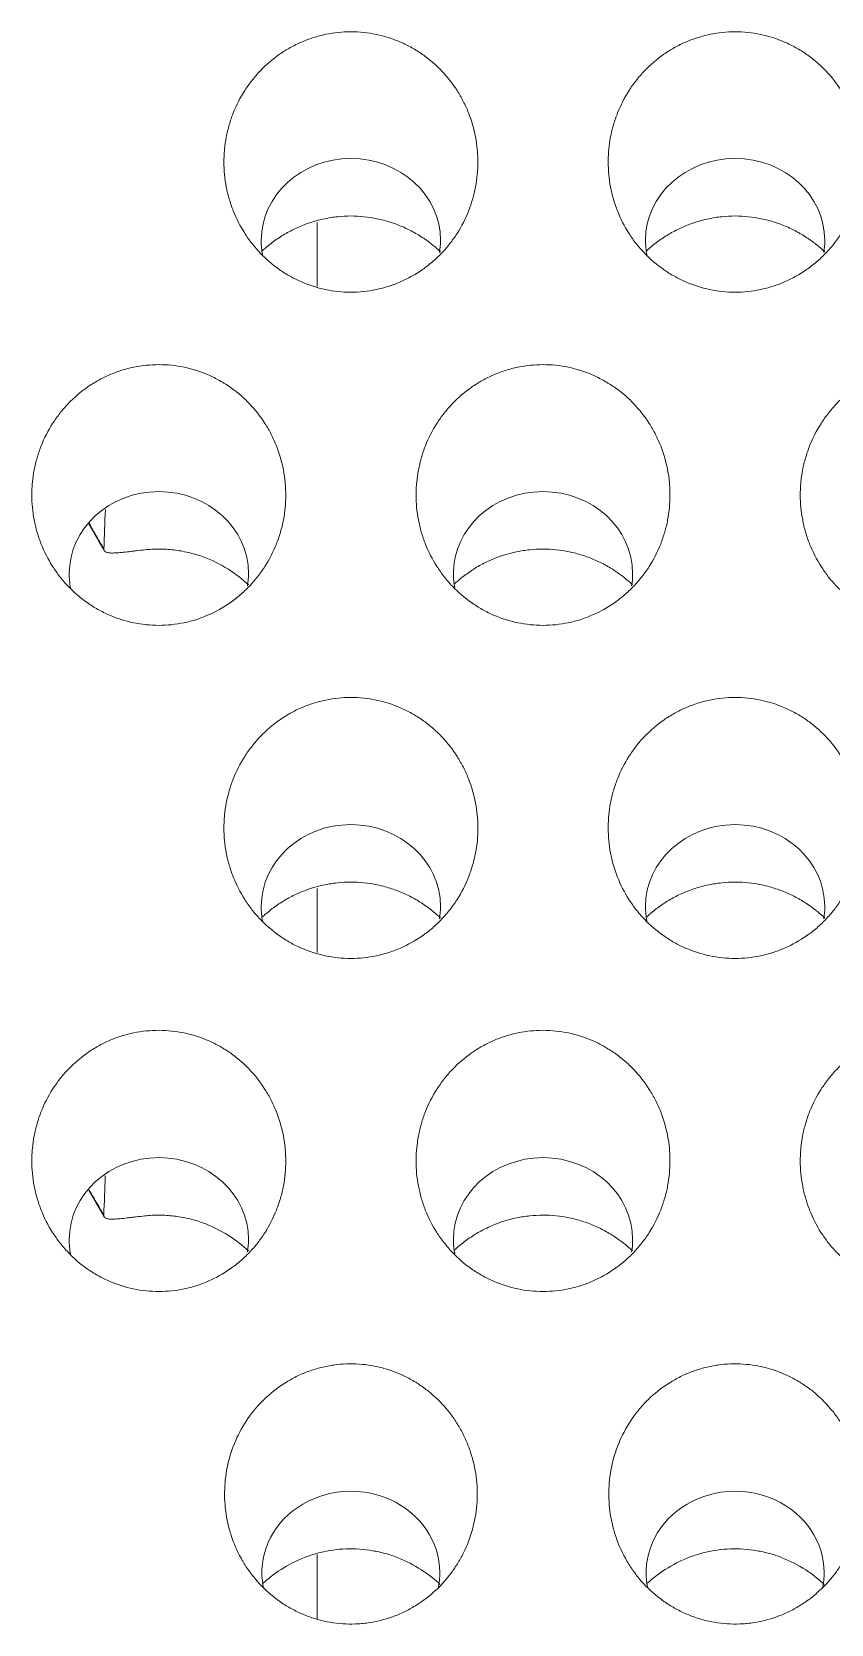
# Model space of a CAD drawing. Header units: inches. Extents: x 3778 to 56227, y -16914 to 35091.
# Drawn here: x 42134.84 to 42141.05, y -12658.68 to -12646.31 of the extents above; entities that cross this region are included whole.
import ezdxf

# ---------------------------------------------------------------- set-up
doc = ezdxf.new("R2010")
doc.units = ezdxf.units.IN
doc.header["$LTSCALE"] = 100
doc.header["$MEASUREMENT"] = 0
doc.layers.add('2-con', color=2, linetype='Continuous')
doc.layers.add('mark-B', color=2, linetype='Continuous', lineweight=20)

# ---------------------------------------------------------------- blocks, each defined once
blk = doc.blocks.new('무풍1WAY 대형')
at = {"layer": 'mark-B'}
for p, q in [((546.995, -420.816), (546.995, -420.314)), ((546.995, -425.988), (546.995, -425.491)), ((546.995, -431.162), (546.995, -430.666))]:
    blk.add_line(p, q, dxfattribs=at)
for centre, major_axis, start_param, end_param in [((543.746, -420.674), (-0.692, 0), 6.085561, 6.283185), ((543.746, -420.674), (-0.692, 0), 0, 3.317029), ((546.734, -420.674), (-0.692, 0), 6.085561, 6.283185), ((546.734, -420.674), (-0.692, 0), 0, 3.317029), ((545.24, -423.261), (0.697, 0), 2.992467, 3.141596), ((545.24, -423.261), (0.697, 0), 0, 0.17534), ((548.227, -423.261), (0.697, 0), 2.992467, 3.141596), ((548.227, -423.261), (0.697, 0), 0, 0.17534), ((545.24, -423.261), (0.697, 0), 3.141596, 6.283185), ((548.227, -423.261), (0.697, 0), 3.141596, 6.283185), ((543.746, -425.848), (0.697, 0), 2.99256, 3.141588), ((543.746, -425.848), (0.697, 0), 0, 0.175044), ((546.734, -425.848), (0.697, 0), 2.99256, 3.141588), ((546.734, -425.848), (0.697, 0), 0, 0.175044), ((543.746, -425.848), (0.697, 0), 3.141596, 6.283185), ((546.734, -425.848), (0.697, 0), 3.141596, 6.283185), ((545.24, -428.435), (0.697, 0), 2.992662, 3.141596), ((545.24, -428.435), (0.697, 0), 0, 0.174654), ((548.227, -428.435), (0.697, 0), 2.992662, 3.141596), ((548.227, -428.435), (0.697, 0), 0, 0.174654), ((545.24, -428.435), (0.697, 0), 3.141596, 6.283185), ((548.227, -428.435), (0.697, 0), 3.141596, 6.283185), ((543.746, -431.023), (0.697, 0), 2.992763, 3.141596), ((543.746, -431.023), (0.697, 0), 0, 0.174358), ((546.734, -431.023), (0.697, 0), 2.992763, 3.141596), ((546.734, -431.023), (0.697, 0), 0, 0.174358), ((543.746, -431.023), (0.697, 0), 3.141596, 6.283185), ((546.734, -431.023), (0.697, 0), 3.141596, 6.283185)]:
    blk.add_ellipse(centre, major_axis=major_axis, ratio=0.913545, start_param=start_param, end_param=end_param, dxfattribs=at)
for points, knots in [([(542.766, -421.226), (542.762, -421.291), (542.767, -421.42), (542.795, -421.546), (542.82, -421.623), (542.826, -421.639), (542.837, -421.669), (542.856, -421.714), (542.891, -421.787), (542.926, -421.842), (542.953, -421.882), (542.963, -421.895), (542.982, -421.921), (542.993, -421.934), (543.046, -421.997), (543.092, -422.042), (543.168, -422.103), (543.195, -422.122), (543.236, -422.149), (543.25, -422.158), (543.278, -422.174), (543.293, -422.182), (543.366, -422.22), (543.426, -422.243), (543.505, -422.265), (543.521, -422.269), (543.553, -422.276), (543.569, -422.28), (543.618, -422.288), (543.651, -422.292), (543.749, -422.298), (543.814, -422.296), (543.896, -422.284), (543.912, -422.282), (543.944, -422.275), (543.993, -422.265), (544.071, -422.241), (544.131, -422.216), (544.175, -422.195), (544.19, -422.187), (544.219, -422.171), (544.233, -422.163), (544.303, -422.12), (544.355, -422.081), (544.415, -422.026), (544.427, -422.014), (544.45, -421.991), (544.461, -421.979), (544.494, -421.942), (544.514, -421.917), (544.571, -421.838), (544.604, -421.782), (544.66, -421.663), (544.681, -421.602), (544.705, -421.508), (544.711, -421.476), (544.721, -421.412), (544.725, -421.379), (544.73, -421.282), (544.728, -421.217), (544.716, -421.121), (544.71, -421.089), (544.699, -421.041), (544.695, -421.025), (544.687, -420.994), (544.682, -420.978), (544.657, -420.901), (544.631, -420.842), (544.592, -420.771), (544.583, -420.757), (544.566, -420.729), (544.557, -420.715), (544.529, -420.675), (544.51, -420.649), (544.447, -420.574), (544.401, -420.529), (544.337, -420.478), (544.323, -420.468), (544.297, -420.448), (544.256, -420.421), (544.186, -420.38), (544.126, -420.353), (544.081, -420.335), (544.065, -420.329), (544.034, -420.319), (544.018, -420.314), (543.939, -420.292), (543.874, -420.281), (543.776, -420.275), (543.744, -420.274), (543.694, -420.276), (543.677, -420.277), (543.645, -420.28), (543.628, -420.282), (543.547, -420.293), (543.484, -420.309), (543.407, -420.337), (543.391, -420.343), (543.361, -420.356), (543.316, -420.376), (543.244, -420.415), (543.19, -420.452), (543.151, -420.481), (543.138, -420.491), (543.113, -420.513), (543.101, -420.524), (543.041, -420.579), (542.997, -420.628), (542.94, -420.707), (542.922, -420.734), (542.889, -420.791), (542.874, -420.82), (542.833, -420.908), (542.811, -420.969), (542.787, -421.064), (542.781, -421.096), (542.771, -421.16), (542.767, -421.193), (542.766, -421.226)], [0, 0, 0, 0, 0.03125, 0.0625, 0.0625, 0.070313, 0.070313, 0.078125, 0.09375, 0.109375, 0.109375, 0.117188, 0.117188, 0.125, 0.125, 0.15625, 0.15625, 0.171875, 0.171875, 0.179688, 0.179688, 0.1875, 0.1875, 0.21875, 0.21875, 0.226563, 0.226563, 0.234375, 0.234375, 0.25, 0.25, 0.28125, 0.28125, 0.289063, 0.289063, 0.296875, 0.3125, 0.328125, 0.328125, 0.335938, 0.335938, 0.34375, 0.34375, 0.375, 0.375, 0.382813, 0.382813, 0.390625, 0.390625, 0.40625, 0.40625, 0.4375, 0.4375, 0.46875, 0.46875, 0.484375, 0.484375, 0.5, 0.5, 0.53125, 0.53125, 0.546875, 0.546875, 0.554688, 0.554688, 0.5625, 0.5625, 0.59375, 0.59375, 0.601563, 0.601563, 0.609375, 0.609375, 0.625, 0.625, 0.65625, 0.65625, 0.664063, 0.664063, 0.671875, 0.6875, 0.703125, 0.703125, 0.710938, 0.710938, 0.71875, 0.71875, 0.75, 0.75, 0.765625, 0.765625, 0.773438, 0.773438, 0.78125, 0.78125, 0.8125, 0.8125, 0.820313, 0.820313, 0.828125, 0.84375, 0.859375, 0.859375, 0.867188, 0.867188, 0.875, 0.875, 0.90625, 0.90625, 0.921875, 0.921875, 0.9375, 0.9375, 0.96875, 0.96875, 0.984375, 0.984375, 1, 1, 1, 1]), ([(545.753, -421.226), (545.749, -421.291), (545.754, -421.42), (545.782, -421.546), (545.808, -421.623), (545.813, -421.639), (545.825, -421.669), (545.843, -421.714), (545.879, -421.787), (545.913, -421.842), (545.941, -421.882), (545.95, -421.895), (545.97, -421.921), (545.98, -421.934), (546.033, -421.997), (546.08, -422.042), (546.156, -422.103), (546.182, -422.122), (546.223, -422.149), (546.237, -422.158), (546.266, -422.174), (546.28, -422.182), (546.353, -422.22), (546.414, -422.243), (546.493, -422.265), (546.509, -422.269), (546.541, -422.276), (546.557, -422.28), (546.606, -422.288), (546.638, -422.292), (546.736, -422.298), (546.802, -422.296), (546.883, -422.284), (546.9, -422.282), (546.932, -422.275), (546.98, -422.265), (547.058, -422.241), (547.119, -422.216), (547.163, -422.195), (547.178, -422.187), (547.207, -422.171), (547.221, -422.163), (547.291, -422.12), (547.343, -422.081), (547.403, -422.026), (547.414, -422.014), (547.437, -421.991), (547.449, -421.979), (547.481, -421.942), (547.502, -421.917), (547.559, -421.838), (547.592, -421.782), (547.647, -421.663), (547.669, -421.602), (547.692, -421.508), (547.699, -421.476), (547.709, -421.412), (547.712, -421.379), (547.718, -421.282), (547.716, -421.217), (547.703, -421.121), (547.698, -421.089), (547.687, -421.041), (547.683, -421.025), (547.674, -420.994), (547.67, -420.978), (547.644, -420.901), (547.619, -420.842), (547.579, -420.771), (547.571, -420.757), (547.554, -420.729), (547.545, -420.715), (547.517, -420.675), (547.497, -420.649), (547.434, -420.574), (547.388, -420.529), (547.324, -420.478), (547.311, -420.468), (547.284, -420.448), (547.244, -420.421), (547.173, -420.38), (547.114, -420.353), (547.068, -420.335), (547.053, -420.329), (547.022, -420.319), (547.006, -420.314), (546.926, -420.292), (546.862, -420.281), (546.764, -420.275), (546.731, -420.274), (546.682, -420.276), (546.665, -420.277), (546.632, -420.28), (546.616, -420.282), (546.535, -420.293), (546.471, -420.309), (546.394, -420.337), (546.379, -420.343), (546.348, -420.356), (546.303, -420.376), (546.232, -420.415), (546.178, -420.452), (546.139, -420.481), (546.126, -420.491), (546.101, -420.513), (546.088, -420.524), (546.028, -420.579), (545.985, -420.628), (545.928, -420.707), (545.91, -420.734), (545.877, -420.791), (545.861, -420.82), (545.82, -420.908), (545.799, -420.969), (545.775, -421.064), (545.768, -421.096), (545.758, -421.16), (545.755, -421.193), (545.753, -421.226)], [0, 0, 0, 0, 0.03125, 0.0625, 0.0625, 0.070313, 0.070313, 0.078125, 0.09375, 0.109375, 0.109375, 0.117188, 0.117188, 0.125, 0.125, 0.15625, 0.15625, 0.171875, 0.171875, 0.179688, 0.179688, 0.1875, 0.1875, 0.21875, 0.21875, 0.226563, 0.226563, 0.234375, 0.234375, 0.25, 0.25, 0.28125, 0.28125, 0.289063, 0.289063, 0.296875, 0.3125, 0.328125, 0.328125, 0.335938, 0.335938, 0.34375, 0.34375, 0.375, 0.375, 0.382813, 0.382813, 0.390625, 0.390625, 0.40625, 0.40625, 0.4375, 0.4375, 0.46875, 0.46875, 0.484375, 0.484375, 0.5, 0.5, 0.53125, 0.53125, 0.546875, 0.546875, 0.554688, 0.554688, 0.5625, 0.5625, 0.59375, 0.59375, 0.601563, 0.601563, 0.609375, 0.609375, 0.625, 0.625, 0.65625, 0.65625, 0.664063, 0.664063, 0.671875, 0.6875, 0.703125, 0.703125, 0.710938, 0.710938, 0.71875, 0.71875, 0.75, 0.75, 0.765625, 0.765625, 0.773438, 0.773438, 0.78125, 0.78125, 0.8125, 0.8125, 0.820312, 0.820312, 0.828125, 0.84375, 0.859375, 0.859375, 0.867187, 0.867187, 0.875, 0.875, 0.90625, 0.90625, 0.921875, 0.921875, 0.9375, 0.9375, 0.96875, 0.96875, 0.984375, 0.984375, 1, 1, 1, 1]), ([(544.435, -420.586), (544.434, -420.587), (544.433, -420.588), (544.419, -420.601), (544.406, -420.612), (544.38, -420.634), (544.366, -420.645), (544.298, -420.696), (544.24, -420.732), (544.148, -420.775), (544.116, -420.789), (544.067, -420.806), (544.051, -420.811), (544.018, -420.821), (544.002, -420.826), (543.919, -420.846), (543.851, -420.856), (543.748, -420.859), (543.713, -420.859), (543.645, -420.854), (543.577, -420.846), (543.51, -420.831), (543.461, -420.818), (543.445, -420.813), (543.412, -420.802), (543.396, -420.796), (543.316, -420.764), (543.255, -420.733), (543.169, -420.677), (543.142, -420.657), (543.094, -420.619), (543.074, -420.601), (543.054, -420.583)], [0, 0, 0, 0, 0.002699, 0.002699, 0.036433, 0.036433, 0.070167, 0.070167, 0.205101, 0.205101, 0.272568, 0.272568, 0.306302, 0.306302, 0.340035, 0.340035, 0.47497, 0.47497, 0.542437, 0.542437, 0.609904, 0.677372, 0.677372, 0.711105, 0.711105, 0.744839, 0.744839, 0.879773, 0.879773, 0.94724, 0.94724, 1, 1, 1, 1]), ([(547.422, -420.586), (547.421, -420.587), (547.42, -420.588), (547.407, -420.601), (547.394, -420.612), (547.367, -420.634), (547.354, -420.645), (547.285, -420.696), (547.227, -420.732), (547.135, -420.775), (547.104, -420.789), (547.055, -420.806), (547.039, -420.811), (547.006, -420.821), (546.989, -420.826), (546.906, -420.846), (546.839, -420.856), (546.736, -420.859), (546.701, -420.859), (546.632, -420.854), (546.565, -420.846), (546.498, -420.831), (546.449, -420.818), (546.432, -420.813), (546.4, -420.802), (546.383, -420.796), (546.303, -420.764), (546.243, -420.733), (546.157, -420.677), (546.129, -420.657), (546.081, -420.619), (546.061, -420.601), (546.042, -420.583)], [0, 0, 0, 0, 0.002699, 0.002699, 0.036433, 0.036433, 0.070167, 0.070167, 0.205101, 0.205101, 0.272568, 0.272568, 0.306302, 0.306302, 0.340035, 0.340035, 0.47497, 0.47497, 0.542437, 0.542437, 0.609904, 0.677372, 0.677372, 0.711105, 0.711105, 0.744839, 0.744839, 0.879773, 0.879773, 0.94724, 0.94724, 1, 1, 1, 1]), ([(542.252, -422.858), (542.186, -422.858), (542.12, -422.865), (542.024, -422.885), (541.992, -422.893), (541.945, -422.908), (541.929, -422.913), (541.898, -422.925), (541.883, -422.931), (541.808, -422.964), (541.75, -422.996), (541.67, -423.053), (541.643, -423.073), (541.594, -423.116), (541.546, -423.161), (541.503, -423.21), (541.473, -423.249), (541.463, -423.262), (541.445, -423.289), (541.435, -423.303), (541.391, -423.372), (541.362, -423.43), (541.326, -423.521), (541.315, -423.552), (541.302, -423.599), (541.297, -423.615), (541.29, -423.647), (541.286, -423.663), (541.271, -423.743), (541.265, -423.807), (541.265, -423.889), (541.265, -423.905), (541.267, -423.938), (541.268, -423.954), (541.273, -424.003), (541.277, -424.035), (541.296, -424.131), (541.314, -424.193), (541.35, -424.285), (541.363, -424.315), (541.393, -424.373), (541.409, -424.401), (541.462, -424.483), (541.502, -424.535), (541.559, -424.595), (541.57, -424.606), (541.594, -424.629), (541.631, -424.662), (541.695, -424.712), (541.75, -424.747), (541.793, -424.771), (541.808, -424.779), (541.838, -424.793), (541.853, -424.8), (541.928, -424.833), (541.991, -424.853), (542.087, -424.873), (542.12, -424.878), (542.186, -424.885), (542.219, -424.887), (542.318, -424.887), (542.383, -424.88), (542.464, -424.864), (542.48, -424.86), (542.512, -424.851), (542.56, -424.838), (542.636, -424.809), (542.695, -424.78), (542.753, -424.748), (542.781, -424.73), (542.862, -424.673), (542.911, -424.631), (542.968, -424.572), (542.979, -424.56), (543.001, -424.535), (543.011, -424.522), (543.042, -424.483), (543.06, -424.456), (543.113, -424.374), (543.143, -424.316), (543.173, -424.24), (543.179, -424.224), (543.189, -424.193), (543.204, -424.146), (543.223, -424.067), (543.232, -424.003), (543.236, -423.955), (543.238, -423.938), (543.239, -423.906), (543.24, -423.889), (543.24, -423.807), (543.233, -423.743), (543.215, -423.647), (543.208, -423.615), (543.194, -423.568), (543.189, -423.552), (543.179, -423.521), (543.173, -423.506), (543.143, -423.43), (543.114, -423.372), (543.061, -423.29), (543.042, -423.263), (543.002, -423.211), (542.98, -423.186), (542.912, -423.115), (542.863, -423.072), (542.796, -423.025), (542.782, -423.016), (542.754, -422.998), (542.74, -422.99), (542.697, -422.966), (542.667, -422.951), (542.577, -422.912), (542.515, -422.892), (542.385, -422.865), (542.319, -422.858), (542.252, -422.858)], [0, 0, 0, 0, 0.03125, 0.03125, 0.046875, 0.046875, 0.054688, 0.054688, 0.0625, 0.0625, 0.09375, 0.09375, 0.109375, 0.109375, 0.125, 0.140625, 0.140625, 0.148438, 0.148438, 0.15625, 0.15625, 0.1875, 0.1875, 0.203125, 0.203125, 0.210938, 0.210938, 0.21875, 0.21875, 0.25, 0.25, 0.257813, 0.257813, 0.265625, 0.265625, 0.28125, 0.28125, 0.3125, 0.3125, 0.328125, 0.328125, 0.34375, 0.34375, 0.375, 0.375, 0.382813, 0.382813, 0.390625, 0.40625, 0.421875, 0.421875, 0.429688, 0.429688, 0.4375, 0.4375, 0.46875, 0.46875, 0.484375, 0.484375, 0.5, 0.5, 0.53125, 0.53125, 0.539063, 0.539063, 0.546875, 0.5625, 0.578125, 0.578125, 0.59375, 0.59375, 0.625, 0.625, 0.632813, 0.632813, 0.640625, 0.640625, 0.65625, 0.65625, 0.6875, 0.6875, 0.695313, 0.695313, 0.703125, 0.71875, 0.734375, 0.734375, 0.742188, 0.742188, 0.75, 0.75, 0.78125, 0.78125, 0.796875, 0.796875, 0.804688, 0.804688, 0.8125, 0.8125, 0.84375, 0.84375, 0.859375, 0.859375, 0.875, 0.875, 0.90625, 0.90625, 0.914063, 0.914063, 0.921875, 0.921875, 0.9375, 0.9375, 0.96875, 0.96875, 1, 1, 1, 1]), ([(545.24, -422.858), (545.173, -422.858), (545.108, -422.865), (545.012, -422.885), (544.98, -422.893), (544.933, -422.908), (544.917, -422.913), (544.886, -422.925), (544.871, -422.931), (544.795, -422.964), (544.738, -422.996), (544.657, -423.053), (544.631, -423.073), (544.581, -423.116), (544.534, -423.161), (544.491, -423.21), (544.461, -423.249), (544.451, -423.262), (544.432, -423.289), (544.423, -423.303), (544.379, -423.372), (544.349, -423.43), (544.313, -423.521), (544.303, -423.552), (544.289, -423.599), (544.285, -423.615), (544.277, -423.647), (544.274, -423.663), (544.259, -423.743), (544.253, -423.807), (544.253, -423.889), (544.253, -423.905), (544.255, -423.938), (544.256, -423.954), (544.26, -424.003), (544.265, -424.035), (544.283, -424.131), (544.301, -424.193), (544.337, -424.285), (544.351, -424.315), (544.38, -424.373), (544.397, -424.401), (544.449, -424.483), (544.489, -424.535), (544.546, -424.595), (544.558, -424.606), (544.582, -424.629), (544.618, -424.662), (544.683, -424.712), (544.738, -424.747), (544.781, -424.771), (544.795, -424.779), (544.825, -424.793), (544.84, -424.8), (544.916, -424.833), (544.978, -424.853), (545.075, -424.873), (545.107, -424.878), (545.173, -424.885), (545.206, -424.887), (545.305, -424.887), (545.37, -424.88), (545.451, -424.864), (545.468, -424.86), (545.5, -424.851), (545.547, -424.838), (545.624, -424.809), (545.683, -424.78), (545.74, -424.748), (545.768, -424.73), (545.849, -424.673), (545.899, -424.631), (545.955, -424.572), (545.967, -424.56), (545.988, -424.535), (545.999, -424.522), (546.029, -424.483), (546.048, -424.456), (546.101, -424.374), (546.13, -424.316), (546.16, -424.24), (546.166, -424.224), (546.177, -424.193), (546.191, -424.146), (546.21, -424.067), (546.219, -424.003), (546.224, -423.955), (546.225, -423.938), (546.227, -423.906), (546.227, -423.889), (546.227, -423.807), (546.221, -423.743), (546.203, -423.647), (546.195, -423.615), (546.182, -423.568), (546.177, -423.552), (546.166, -423.521), (546.161, -423.506), (546.131, -423.43), (546.101, -423.372), (546.049, -423.29), (546.03, -423.263), (545.989, -423.211), (545.968, -423.186), (545.9, -423.115), (545.851, -423.072), (545.783, -423.025), (545.77, -423.016), (545.742, -422.998), (545.727, -422.99), (545.684, -422.966), (545.655, -422.951), (545.565, -422.912), (545.502, -422.892), (545.372, -422.865), (545.306, -422.858), (545.24, -422.858)], [0, 0, 0, 0, 0.03125, 0.03125, 0.046875, 0.046875, 0.054688, 0.054688, 0.0625, 0.0625, 0.09375, 0.09375, 0.109375, 0.109375, 0.125, 0.140625, 0.140625, 0.148437, 0.148437, 0.15625, 0.15625, 0.1875, 0.1875, 0.203125, 0.203125, 0.210937, 0.210937, 0.21875, 0.21875, 0.25, 0.25, 0.257812, 0.257812, 0.265625, 0.265625, 0.28125, 0.28125, 0.3125, 0.3125, 0.328125, 0.328125, 0.34375, 0.34375, 0.375, 0.375, 0.382812, 0.382812, 0.390625, 0.40625, 0.421875, 0.421875, 0.429687, 0.429687, 0.4375, 0.4375, 0.46875, 0.46875, 0.484375, 0.484375, 0.5, 0.5, 0.53125, 0.53125, 0.539062, 0.539062, 0.546875, 0.5625, 0.578125, 0.578125, 0.59375, 0.59375, 0.625, 0.625, 0.632812, 0.632812, 0.640625, 0.640625, 0.65625, 0.65625, 0.6875, 0.6875, 0.695312, 0.695312, 0.703125, 0.71875, 0.734375, 0.734375, 0.742187, 0.742187, 0.75, 0.75, 0.78125, 0.78125, 0.796875, 0.796875, 0.804687, 0.804687, 0.8125, 0.8125, 0.84375, 0.84375, 0.859375, 0.859375, 0.875, 0.875, 0.90625, 0.90625, 0.914062, 0.914062, 0.921875, 0.921875, 0.9375, 0.9375, 0.96875, 0.96875, 1, 1, 1, 1]), ([(548.227, -422.858), (548.161, -422.858), (548.096, -422.865), (547.999, -422.885), (547.967, -422.893), (547.92, -422.908), (547.904, -422.913), (547.873, -422.925), (547.858, -422.931), (547.783, -422.964), (547.726, -422.996), (547.645, -423.053), (547.618, -423.073), (547.569, -423.116), (547.521, -423.161), (547.479, -423.21), (547.448, -423.249), (547.439, -423.262), (547.42, -423.289), (547.41, -423.303), (547.366, -423.372), (547.337, -423.43), (547.301, -423.521), (547.29, -423.552), (547.277, -423.599), (547.272, -423.615), (547.265, -423.647), (547.261, -423.663), (547.246, -423.743), (547.24, -423.807), (547.24, -423.889), (547.241, -423.905), (547.242, -423.938), (547.243, -423.954), (547.248, -424.003), (547.252, -424.035), (547.271, -424.131), (547.289, -424.193), (547.325, -424.285), (547.338, -424.315), (547.368, -424.373), (547.384, -424.401), (547.437, -424.483), (547.477, -424.535), (547.534, -424.595), (547.545, -424.606), (547.569, -424.629), (547.606, -424.662), (547.67, -424.712), (547.725, -424.747), (547.768, -424.771), (547.783, -424.779), (547.813, -424.793), (547.828, -424.8), (547.903, -424.833), (547.966, -424.853), (548.062, -424.873), (548.095, -424.878), (548.161, -424.885), (548.194, -424.887), (548.293, -424.887), (548.358, -424.88), (548.439, -424.864), (548.455, -424.86), (548.487, -424.851), (548.535, -424.838), (548.612, -424.809), (548.67, -424.78), (548.728, -424.748), (548.756, -424.73), (548.837, -424.673), (548.886, -424.631), (548.943, -424.572), (548.954, -424.56), (548.976, -424.535), (548.986, -424.522), (549.017, -424.483), (549.036, -424.456), (549.088, -424.374), (549.118, -424.316), (549.148, -424.24), (549.154, -424.224), (549.164, -424.193), (549.179, -424.146), (549.198, -424.067), (549.207, -424.003), (549.212, -423.955), (549.213, -423.938), (549.214, -423.906), (549.215, -423.889), (549.215, -423.807), (549.209, -423.743), (549.19, -423.647), (549.183, -423.615), (549.169, -423.568), (549.164, -423.552), (549.154, -423.521), (549.148, -423.506), (549.118, -423.43), (549.089, -423.372), (549.036, -423.29), (549.017, -423.263), (548.977, -423.211), (548.955, -423.186), (548.888, -423.115), (548.838, -423.072), (548.771, -423.025), (548.757, -423.016), (548.729, -422.998), (548.715, -422.99), (548.672, -422.966), (548.643, -422.951), (548.553, -422.912), (548.49, -422.892), (548.36, -422.865), (548.294, -422.858), (548.227, -422.858)], [0, 0, 0, 0, 0.03125, 0.03125, 0.046875, 0.046875, 0.054688, 0.054688, 0.0625, 0.0625, 0.09375, 0.09375, 0.109375, 0.109375, 0.125, 0.140625, 0.140625, 0.148438, 0.148438, 0.15625, 0.15625, 0.1875, 0.1875, 0.203125, 0.203125, 0.210938, 0.210938, 0.21875, 0.21875, 0.25, 0.25, 0.257813, 0.257813, 0.265625, 0.265625, 0.28125, 0.28125, 0.3125, 0.3125, 0.328125, 0.328125, 0.34375, 0.34375, 0.375, 0.375, 0.382813, 0.382813, 0.390625, 0.40625, 0.421875, 0.421875, 0.429688, 0.429688, 0.4375, 0.4375, 0.46875, 0.46875, 0.484375, 0.484375, 0.5, 0.5, 0.53125, 0.53125, 0.539063, 0.539063, 0.546875, 0.5625, 0.578125, 0.578125, 0.59375, 0.59375, 0.625, 0.625, 0.632813, 0.632813, 0.640625, 0.640625, 0.65625, 0.65625, 0.6875, 0.6875, 0.695313, 0.695313, 0.703125, 0.71875, 0.734375, 0.734375, 0.742188, 0.742188, 0.75, 0.75, 0.78125, 0.78125, 0.796875, 0.796875, 0.804688, 0.804688, 0.8125, 0.8125, 0.84375, 0.84375, 0.859375, 0.859375, 0.875, 0.875, 0.90625, 0.90625, 0.914063, 0.914063, 0.921875, 0.921875, 0.9375, 0.9375, 0.96875, 0.96875, 1, 1, 1, 1]), ([(545.928, -423.181), (545.919, -423.189), (545.885, -423.219), (545.822, -423.268), (545.764, -423.305), (545.719, -423.33), (545.704, -423.338), (545.673, -423.353), (545.657, -423.361), (545.578, -423.395), (545.513, -423.416), (545.412, -423.437), (545.378, -423.442), (545.309, -423.449), (545.275, -423.451), (545.172, -423.451), (545.104, -423.444), (545.019, -423.427), (545.002, -423.423), (544.969, -423.414), (544.919, -423.4), (544.839, -423.37), (544.777, -423.339), (544.717, -423.306), (544.688, -423.287), (544.618, -423.239), (544.579, -423.207), (544.543, -423.173)], [0, 0, 0, 0, 0.023023, 0.090536, 0.158049, 0.158049, 0.191806, 0.191806, 0.225562, 0.225562, 0.360588, 0.360588, 0.428101, 0.428101, 0.495614, 0.495614, 0.630639, 0.630639, 0.664396, 0.664396, 0.698152, 0.765665, 0.833178, 0.833178, 0.900691, 0.900691, 1, 1, 1, 1]), ([(548.337, -423.445), (548.318, -423.447), (548.299, -423.449), (548.261, -423.451), (548.242, -423.451), (548.185, -423.451), (548.11, -423.446), (548.035, -423.433), (547.961, -423.416), (547.924, -423.405), (547.818, -423.367), (547.75, -423.334), (547.629, -423.257), (547.578, -423.217), (547.53, -423.173)], [0, 0, 0, 0, 0.064629, 0.064629, 0.129258, 0.129258, 0.258515, 0.387773, 0.387773, 0.517031, 0.517031, 0.775546, 0.775546, 1, 1, 1, 1]), ([(548.655, -423.45), (548.655, -423.444), (548.653, -423.439), (548.647, -423.432), (548.645, -423.43), (548.639, -423.427), (548.636, -423.426), (548.624, -423.422), (548.615, -423.421), (548.598, -423.42), (548.591, -423.42), (548.578, -423.42), (548.564, -423.421), (548.549, -423.422), (548.533, -423.423), (548.524, -423.424), (548.498, -423.426), (548.48, -423.429), (548.45, -423.432), (548.44, -423.433), (548.42, -423.436), (548.41, -423.437), (548.379, -423.44), (548.358, -423.443), (548.337, -423.445)], [0, 0, 0, 0, 0.125, 0.125, 0.1875, 0.1875, 0.25, 0.25, 0.375, 0.375, 0.4375, 0.4375, 0.5, 0.5625, 0.5625, 0.625, 0.625, 0.75, 0.75, 0.8125, 0.8125, 0.875, 0.875, 1, 1, 1, 1]), ([(548.77, -423.649), (548.745, -423.606), (548.72, -423.563), (548.687, -423.506), (548.679, -423.492), (548.666, -423.469), (548.66, -423.46), (548.655, -423.45)], [0, 0, 0, 0, 0.651849, 0.651849, 0.858411, 0.858411, 1, 1, 1, 1]), ([(543.746, -425.445), (543.68, -425.445), (543.614, -425.452), (543.518, -425.472), (543.486, -425.481), (543.439, -425.496), (543.423, -425.501), (543.392, -425.513), (543.377, -425.519), (543.301, -425.552), (543.244, -425.584), (543.164, -425.64), (543.137, -425.66), (543.087, -425.703), (543.04, -425.748), (542.997, -425.798), (542.967, -425.836), (542.957, -425.849), (542.938, -425.876), (542.929, -425.89), (542.885, -425.959), (542.855, -426.017), (542.82, -426.108), (542.809, -426.139), (542.795, -426.186), (542.791, -426.202), (542.784, -426.234), (542.78, -426.249), (542.765, -426.329), (542.759, -426.394), (542.759, -426.475), (542.759, -426.492), (542.761, -426.524), (542.762, -426.541), (542.767, -426.59), (542.771, -426.622), (542.789, -426.717), (542.807, -426.78), (542.843, -426.871), (542.857, -426.901), (542.887, -426.959), (542.903, -426.987), (542.955, -427.07), (542.996, -427.121), (543.052, -427.181), (543.064, -427.192), (543.088, -427.215), (543.124, -427.248), (543.189, -427.298), (543.244, -427.333), (543.287, -427.357), (543.302, -427.364), (543.331, -427.379), (543.347, -427.386), (543.422, -427.419), (543.485, -427.439), (543.581, -427.459), (543.614, -427.464), (543.68, -427.471), (543.713, -427.473), (543.811, -427.473), (543.877, -427.466), (543.958, -427.449), (543.974, -427.445), (544.006, -427.437), (544.053, -427.423), (544.13, -427.395), (544.189, -427.366), (544.246, -427.334), (544.275, -427.316), (544.355, -427.259), (544.405, -427.217), (544.462, -427.158), (544.473, -427.146), (544.494, -427.121), (544.505, -427.108), (544.535, -427.069), (544.554, -427.042), (544.607, -426.96), (544.636, -426.902), (544.667, -426.826), (544.672, -426.811), (544.683, -426.78), (544.698, -426.733), (544.716, -426.654), (544.726, -426.59), (544.73, -426.541), (544.731, -426.525), (544.733, -426.492), (544.733, -426.476), (544.733, -426.394), (544.727, -426.329), (544.709, -426.234), (544.702, -426.202), (544.688, -426.155), (544.683, -426.139), (544.672, -426.108), (544.667, -426.093), (544.637, -426.017), (544.607, -425.959), (544.555, -425.877), (544.536, -425.85), (544.495, -425.798), (544.474, -425.773), (544.406, -425.702), (544.357, -425.66), (544.289, -425.613), (544.276, -425.604), (544.248, -425.586), (544.234, -425.577), (544.19, -425.553), (544.161, -425.539), (544.071, -425.5), (544.009, -425.48), (543.878, -425.452), (543.813, -425.445), (543.746, -425.445)], [0, 0, 0, 0, 0.03125, 0.03125, 0.046875, 0.046875, 0.054688, 0.054688, 0.0625, 0.0625, 0.09375, 0.09375, 0.109375, 0.109375, 0.125, 0.140625, 0.140625, 0.148438, 0.148438, 0.15625, 0.15625, 0.1875, 0.1875, 0.203125, 0.203125, 0.210938, 0.210938, 0.21875, 0.21875, 0.25, 0.25, 0.257813, 0.257813, 0.265625, 0.265625, 0.28125, 0.28125, 0.3125, 0.3125, 0.328125, 0.328125, 0.34375, 0.34375, 0.375, 0.375, 0.382813, 0.382813, 0.390625, 0.40625, 0.421875, 0.421875, 0.429688, 0.429688, 0.4375, 0.4375, 0.46875, 0.46875, 0.484375, 0.484375, 0.5, 0.5, 0.53125, 0.53125, 0.539063, 0.539063, 0.546875, 0.5625, 0.578125, 0.578125, 0.59375, 0.59375, 0.625, 0.625, 0.632813, 0.632813, 0.640625, 0.640625, 0.65625, 0.65625, 0.6875, 0.6875, 0.695313, 0.695313, 0.703125, 0.71875, 0.734375, 0.734375, 0.742188, 0.742188, 0.75, 0.75, 0.78125, 0.78125, 0.796875, 0.796875, 0.804687, 0.804687, 0.8125, 0.8125, 0.84375, 0.84375, 0.859375, 0.859375, 0.875, 0.875, 0.90625, 0.90625, 0.914062, 0.914062, 0.921875, 0.921875, 0.9375, 0.9375, 0.96875, 0.96875, 1, 1, 1, 1]), ([(546.734, -425.445), (546.667, -425.445), (546.602, -425.452), (546.505, -425.472), (546.474, -425.481), (546.426, -425.496), (546.411, -425.501), (546.38, -425.513), (546.364, -425.519), (546.289, -425.552), (546.232, -425.584), (546.151, -425.64), (546.125, -425.66), (546.075, -425.703), (546.028, -425.748), (545.985, -425.798), (545.955, -425.836), (545.945, -425.849), (545.926, -425.876), (545.917, -425.89), (545.873, -425.959), (545.843, -426.017), (545.807, -426.108), (545.797, -426.139), (545.783, -426.186), (545.779, -426.202), (545.771, -426.234), (545.768, -426.249), (545.752, -426.329), (545.746, -426.394), (545.746, -426.475), (545.747, -426.492), (545.748, -426.524), (545.749, -426.541), (545.754, -426.59), (545.759, -426.622), (545.777, -426.717), (545.795, -426.78), (545.831, -426.871), (545.845, -426.901), (545.874, -426.959), (545.891, -426.987), (545.943, -427.07), (545.983, -427.121), (546.04, -427.181), (546.052, -427.192), (546.076, -427.215), (546.112, -427.248), (546.176, -427.298), (546.232, -427.333), (546.275, -427.357), (546.289, -427.364), (546.319, -427.379), (546.334, -427.386), (546.41, -427.419), (546.472, -427.439), (546.569, -427.459), (546.601, -427.464), (546.667, -427.471), (546.7, -427.473), (546.799, -427.473), (546.864, -427.466), (546.945, -427.449), (546.961, -427.445), (546.993, -427.437), (547.041, -427.423), (547.118, -427.395), (547.176, -427.366), (547.234, -427.334), (547.262, -427.316), (547.343, -427.259), (547.393, -427.217), (547.449, -427.158), (547.46, -427.146), (547.482, -427.121), (547.492, -427.108), (547.523, -427.069), (547.542, -427.042), (547.594, -426.96), (547.624, -426.902), (547.654, -426.826), (547.66, -426.811), (547.67, -426.78), (547.685, -426.733), (547.704, -426.654), (547.713, -426.59), (547.718, -426.541), (547.719, -426.525), (547.72, -426.492), (547.721, -426.476), (547.721, -426.394), (547.715, -426.329), (547.697, -426.234), (547.689, -426.202), (547.675, -426.155), (547.671, -426.139), (547.66, -426.108), (547.654, -426.093), (547.624, -426.017), (547.595, -425.959), (547.542, -425.877), (547.523, -425.85), (547.483, -425.798), (547.461, -425.773), (547.394, -425.702), (547.344, -425.66), (547.277, -425.613), (547.263, -425.604), (547.235, -425.586), (547.221, -425.577), (547.178, -425.553), (547.149, -425.539), (547.059, -425.5), (546.996, -425.48), (546.866, -425.452), (546.8, -425.445), (546.734, -425.445)], [0, 0, 0, 0, 0.03125, 0.03125, 0.046875, 0.046875, 0.054688, 0.054688, 0.0625, 0.0625, 0.09375, 0.09375, 0.109375, 0.109375, 0.125, 0.140625, 0.140625, 0.148437, 0.148437, 0.15625, 0.15625, 0.1875, 0.1875, 0.203125, 0.203125, 0.210938, 0.210938, 0.21875, 0.21875, 0.25, 0.25, 0.257813, 0.257813, 0.265625, 0.265625, 0.28125, 0.28125, 0.3125, 0.3125, 0.328125, 0.328125, 0.34375, 0.34375, 0.375, 0.375, 0.382813, 0.382813, 0.390625, 0.40625, 0.421875, 0.421875, 0.429688, 0.429688, 0.4375, 0.4375, 0.46875, 0.46875, 0.484375, 0.484375, 0.5, 0.5, 0.53125, 0.53125, 0.539063, 0.539063, 0.546875, 0.5625, 0.578125, 0.578125, 0.59375, 0.59375, 0.625, 0.625, 0.632812, 0.632812, 0.640625, 0.640625, 0.65625, 0.65625, 0.6875, 0.6875, 0.695312, 0.695312, 0.703125, 0.71875, 0.734375, 0.734375, 0.742187, 0.742187, 0.75, 0.75, 0.78125, 0.78125, 0.796875, 0.796875, 0.804687, 0.804687, 0.8125, 0.8125, 0.84375, 0.84375, 0.859375, 0.859375, 0.875, 0.875, 0.90625, 0.90625, 0.914062, 0.914062, 0.921875, 0.921875, 0.9375, 0.9375, 0.96875, 0.96875, 1, 1, 1, 1]), ([(544.434, -425.768), (544.425, -425.776), (544.391, -425.807), (544.328, -425.856), (544.27, -425.892), (544.225, -425.917), (544.21, -425.925), (544.179, -425.941), (544.163, -425.948), (544.084, -425.982), (544.019, -426.003), (543.918, -426.024), (543.884, -426.029), (543.815, -426.036), (543.781, -426.038), (543.678, -426.038), (543.61, -426.031), (543.525, -426.014), (543.509, -426.01), (543.475, -426.001), (543.425, -425.987), (543.345, -425.957), (543.284, -425.927), (543.224, -425.893), (543.194, -425.875), (543.125, -425.826), (543.086, -425.794), (543.049, -425.76)], [0, 0, 0, 0, 0.023279, 0.090755, 0.158232, 0.158232, 0.19197, 0.19197, 0.225708, 0.225708, 0.360661, 0.360661, 0.428137, 0.428137, 0.495614, 0.495614, 0.630567, 0.630567, 0.664305, 0.664305, 0.698043, 0.76552, 0.832996, 0.832996, 0.900472, 0.900472, 1, 1, 1, 1]), ([(547.422, -425.768), (547.413, -425.776), (547.378, -425.807), (547.315, -425.856), (547.258, -425.892), (547.213, -425.917), (547.197, -425.925), (547.166, -425.941), (547.151, -425.948), (547.072, -425.982), (547.007, -426.003), (546.906, -426.024), (546.872, -426.029), (546.803, -426.036), (546.769, -426.038), (546.666, -426.038), (546.598, -426.031), (546.513, -426.014), (546.496, -426.01), (546.463, -426.001), (546.413, -425.987), (546.333, -425.957), (546.271, -425.927), (546.211, -425.893), (546.182, -425.875), (546.112, -425.826), (546.073, -425.794), (546.037, -425.76)], [0, 0, 0, 0, 0.023279, 0.090755, 0.158232, 0.158232, 0.19197, 0.19197, 0.225708, 0.225708, 0.360661, 0.360661, 0.428137, 0.428137, 0.495614, 0.495614, 0.630567, 0.630567, 0.664305, 0.664305, 0.698043, 0.76552, 0.832996, 0.832996, 0.900472, 0.900472, 1, 1, 1, 1]), ([(542.252, -428.033), (542.186, -428.033), (542.121, -428.04), (542.024, -428.06), (541.992, -428.068), (541.945, -428.083), (541.929, -428.089), (541.898, -428.1), (541.883, -428.107), (541.808, -428.139), (541.751, -428.171), (541.67, -428.228), (541.644, -428.248), (541.594, -428.291), (541.546, -428.336), (541.504, -428.385), (541.474, -428.423), (541.464, -428.437), (541.445, -428.463), (541.436, -428.477), (541.391, -428.546), (541.362, -428.604), (541.326, -428.695), (541.315, -428.726), (541.302, -428.773), (541.297, -428.789), (541.29, -428.82), (541.286, -428.836), (541.271, -428.916), (541.265, -428.981), (541.265, -429.062), (541.266, -429.078), (541.267, -429.111), (541.268, -429.127), (541.273, -429.176), (541.277, -429.208), (541.296, -429.304), (541.314, -429.366), (541.35, -429.457), (541.363, -429.487), (541.393, -429.546), (541.409, -429.574), (541.462, -429.656), (541.502, -429.707), (541.559, -429.767), (541.571, -429.778), (541.594, -429.801), (541.631, -429.834), (541.695, -429.884), (541.751, -429.918), (541.794, -429.942), (541.808, -429.95), (541.838, -429.965), (541.853, -429.972), (541.929, -430.005), (541.991, -430.024), (542.087, -430.045), (542.12, -430.05), (542.186, -430.057), (542.219, -430.058), (542.317, -430.058), (542.383, -430.052), (542.464, -430.035), (542.48, -430.031), (542.512, -430.023), (542.559, -430.009), (542.636, -429.98), (542.695, -429.951), (542.752, -429.919), (542.781, -429.902), (542.862, -429.845), (542.911, -429.803), (542.968, -429.744), (542.979, -429.732), (543, -429.707), (543.011, -429.694), (543.041, -429.655), (543.06, -429.629), (543.113, -429.546), (543.142, -429.489), (543.173, -429.412), (543.178, -429.397), (543.189, -429.366), (543.204, -429.319), (543.223, -429.241), (543.232, -429.176), (543.236, -429.128), (543.238, -429.111), (543.239, -429.079), (543.24, -429.062), (543.24, -428.981), (543.233, -428.916), (543.215, -428.821), (543.208, -428.789), (543.194, -428.742), (543.189, -428.726), (543.179, -428.695), (543.173, -428.68), (543.143, -428.604), (543.113, -428.546), (543.061, -428.464), (543.042, -428.437), (543.001, -428.385), (542.98, -428.361), (542.912, -428.29), (542.863, -428.247), (542.796, -428.2), (542.782, -428.191), (542.754, -428.173), (542.74, -428.165), (542.697, -428.141), (542.667, -428.126), (542.577, -428.087), (542.515, -428.067), (542.385, -428.04), (542.319, -428.033), (542.252, -428.033)], [0, 0, 0, 0, 0.03125, 0.03125, 0.046875, 0.046875, 0.054688, 0.054688, 0.0625, 0.0625, 0.09375, 0.09375, 0.109375, 0.109375, 0.125, 0.140625, 0.140625, 0.148438, 0.148438, 0.15625, 0.15625, 0.1875, 0.1875, 0.203125, 0.203125, 0.210938, 0.210938, 0.21875, 0.21875, 0.25, 0.25, 0.257813, 0.257813, 0.265625, 0.265625, 0.28125, 0.28125, 0.3125, 0.3125, 0.328125, 0.328125, 0.34375, 0.34375, 0.375, 0.375, 0.382813, 0.382813, 0.390625, 0.40625, 0.421875, 0.421875, 0.429688, 0.429688, 0.4375, 0.4375, 0.46875, 0.46875, 0.484375, 0.484375, 0.5, 0.5, 0.53125, 0.53125, 0.539063, 0.539063, 0.546875, 0.5625, 0.578125, 0.578125, 0.59375, 0.59375, 0.625, 0.625, 0.632813, 0.632813, 0.640625, 0.640625, 0.65625, 0.65625, 0.6875, 0.6875, 0.695313, 0.695313, 0.703125, 0.71875, 0.734375, 0.734375, 0.742188, 0.742188, 0.75, 0.75, 0.78125, 0.78125, 0.796875, 0.796875, 0.804688, 0.804688, 0.8125, 0.8125, 0.84375, 0.84375, 0.859375, 0.859375, 0.875, 0.875, 0.90625, 0.90625, 0.914063, 0.914063, 0.921875, 0.921875, 0.9375, 0.9375, 0.96875, 0.96875, 1, 1, 1, 1]), ([(545.24, -428.033), (545.173, -428.033), (545.108, -428.04), (545.012, -428.06), (544.98, -428.068), (544.933, -428.083), (544.917, -428.089), (544.886, -428.1), (544.871, -428.107), (544.795, -428.139), (544.738, -428.171), (544.657, -428.228), (544.631, -428.248), (544.581, -428.291), (544.534, -428.336), (544.491, -428.385), (544.461, -428.423), (544.451, -428.437), (544.432, -428.463), (544.423, -428.477), (544.379, -428.546), (544.349, -428.604), (544.313, -428.695), (544.303, -428.726), (544.289, -428.773), (544.285, -428.789), (544.277, -428.82), (544.274, -428.836), (544.259, -428.916), (544.253, -428.981), (544.253, -429.062), (544.253, -429.078), (544.255, -429.111), (544.256, -429.127), (544.26, -429.176), (544.265, -429.208), (544.283, -429.304), (544.301, -429.366), (544.337, -429.457), (544.351, -429.487), (544.381, -429.546), (544.397, -429.574), (544.449, -429.656), (544.489, -429.707), (544.546, -429.767), (544.558, -429.778), (544.582, -429.801), (544.618, -429.834), (544.683, -429.884), (544.738, -429.918), (544.781, -429.942), (544.796, -429.95), (544.825, -429.965), (544.84, -429.972), (544.916, -430.005), (544.978, -430.024), (545.075, -430.045), (545.107, -430.05), (545.174, -430.057), (545.206, -430.058), (545.305, -430.058), (545.37, -430.052), (545.451, -430.035), (545.467, -430.031), (545.499, -430.023), (545.547, -430.009), (545.624, -429.98), (545.683, -429.951), (545.74, -429.919), (545.768, -429.902), (545.849, -429.845), (545.899, -429.803), (545.955, -429.744), (545.966, -429.732), (545.988, -429.707), (545.998, -429.694), (546.029, -429.655), (546.048, -429.629), (546.1, -429.546), (546.13, -429.489), (546.16, -429.412), (546.166, -429.397), (546.177, -429.366), (546.191, -429.319), (546.21, -429.241), (546.219, -429.176), (546.224, -429.128), (546.225, -429.111), (546.227, -429.079), (546.227, -429.062), (546.227, -428.981), (546.221, -428.916), (546.203, -428.821), (546.195, -428.789), (546.182, -428.742), (546.177, -428.726), (546.166, -428.695), (546.16, -428.68), (546.13, -428.604), (546.101, -428.546), (546.048, -428.464), (546.029, -428.437), (545.989, -428.385), (545.967, -428.361), (545.9, -428.29), (545.85, -428.247), (545.783, -428.2), (545.769, -428.191), (545.741, -428.173), (545.727, -428.165), (545.684, -428.141), (545.655, -428.126), (545.565, -428.087), (545.502, -428.067), (545.372, -428.04), (545.306, -428.033), (545.24, -428.033)], [0, 0, 0, 0, 0.03125, 0.03125, 0.046875, 0.046875, 0.054688, 0.054688, 0.0625, 0.0625, 0.09375, 0.09375, 0.109375, 0.109375, 0.125, 0.140625, 0.140625, 0.148438, 0.148438, 0.15625, 0.15625, 0.1875, 0.1875, 0.203125, 0.203125, 0.210938, 0.210938, 0.21875, 0.21875, 0.25, 0.25, 0.257813, 0.257813, 0.265625, 0.265625, 0.28125, 0.28125, 0.3125, 0.3125, 0.328125, 0.328125, 0.34375, 0.34375, 0.375, 0.375, 0.382813, 0.382813, 0.390625, 0.40625, 0.421875, 0.421875, 0.429688, 0.429688, 0.4375, 0.4375, 0.46875, 0.46875, 0.484375, 0.484375, 0.5, 0.5, 0.53125, 0.53125, 0.539063, 0.539063, 0.546875, 0.5625, 0.578125, 0.578125, 0.59375, 0.59375, 0.625, 0.625, 0.632813, 0.632813, 0.640625, 0.640625, 0.65625, 0.65625, 0.6875, 0.6875, 0.695312, 0.695312, 0.703125, 0.71875, 0.734375, 0.734375, 0.742187, 0.742187, 0.75, 0.75, 0.78125, 0.78125, 0.796875, 0.796875, 0.804687, 0.804687, 0.8125, 0.8125, 0.84375, 0.84375, 0.859375, 0.859375, 0.875, 0.875, 0.90625, 0.90625, 0.914062, 0.914062, 0.921875, 0.921875, 0.9375, 0.9375, 0.96875, 0.96875, 1, 1, 1, 1]), ([(548.227, -428.033), (548.161, -428.033), (548.096, -428.04), (547.999, -428.06), (547.968, -428.068), (547.92, -428.083), (547.905, -428.089), (547.874, -428.1), (547.858, -428.107), (547.783, -428.139), (547.726, -428.171), (547.645, -428.228), (547.619, -428.248), (547.569, -428.291), (547.522, -428.336), (547.479, -428.385), (547.449, -428.423), (547.439, -428.437), (547.42, -428.463), (547.411, -428.477), (547.366, -428.546), (547.337, -428.604), (547.301, -428.695), (547.29, -428.726), (547.277, -428.773), (547.273, -428.789), (547.265, -428.82), (547.261, -428.836), (547.246, -428.916), (547.24, -428.981), (547.24, -429.062), (547.241, -429.078), (547.242, -429.111), (547.243, -429.127), (547.248, -429.176), (547.253, -429.208), (547.271, -429.304), (547.289, -429.366), (547.325, -429.457), (547.338, -429.487), (547.368, -429.546), (547.384, -429.574), (547.437, -429.656), (547.477, -429.707), (547.534, -429.767), (547.546, -429.778), (547.569, -429.801), (547.606, -429.834), (547.67, -429.884), (547.726, -429.918), (547.769, -429.942), (547.783, -429.95), (547.813, -429.965), (547.828, -429.972), (547.904, -430.005), (547.966, -430.024), (548.062, -430.045), (548.095, -430.05), (548.161, -430.057), (548.194, -430.058), (548.293, -430.058), (548.358, -430.052), (548.439, -430.035), (548.455, -430.031), (548.487, -430.023), (548.535, -430.009), (548.611, -429.98), (548.67, -429.951), (548.728, -429.919), (548.756, -429.902), (548.837, -429.845), (548.886, -429.803), (548.943, -429.744), (548.954, -429.732), (548.975, -429.707), (548.986, -429.694), (549.016, -429.655), (549.035, -429.629), (549.088, -429.546), (549.118, -429.489), (549.148, -429.412), (549.153, -429.397), (549.164, -429.366), (549.179, -429.319), (549.198, -429.241), (549.207, -429.176), (549.212, -429.128), (549.213, -429.111), (549.214, -429.079), (549.215, -429.062), (549.215, -428.981), (549.209, -428.916), (549.19, -428.821), (549.183, -428.789), (549.169, -428.742), (549.164, -428.726), (549.154, -428.695), (549.148, -428.68), (549.118, -428.604), (549.088, -428.546), (549.036, -428.464), (549.017, -428.437), (548.976, -428.385), (548.955, -428.361), (548.887, -428.29), (548.838, -428.247), (548.771, -428.2), (548.757, -428.191), (548.729, -428.173), (548.715, -428.165), (548.672, -428.141), (548.642, -428.126), (548.552, -428.087), (548.49, -428.067), (548.36, -428.04), (548.294, -428.033), (548.227, -428.033)], [0, 0, 0, 0, 0.03125, 0.03125, 0.046875, 0.046875, 0.054688, 0.054688, 0.0625, 0.0625, 0.09375, 0.09375, 0.109375, 0.109375, 0.125, 0.140625, 0.140625, 0.148438, 0.148438, 0.15625, 0.15625, 0.1875, 0.1875, 0.203125, 0.203125, 0.210937, 0.210937, 0.21875, 0.21875, 0.25, 0.25, 0.257812, 0.257812, 0.265625, 0.265625, 0.28125, 0.28125, 0.3125, 0.3125, 0.328125, 0.328125, 0.34375, 0.34375, 0.375, 0.375, 0.382812, 0.382812, 0.390625, 0.40625, 0.421875, 0.421875, 0.429687, 0.429687, 0.4375, 0.4375, 0.46875, 0.46875, 0.484375, 0.484375, 0.5, 0.5, 0.53125, 0.53125, 0.539062, 0.539062, 0.546875, 0.5625, 0.578125, 0.578125, 0.59375, 0.59375, 0.625, 0.625, 0.632812, 0.632812, 0.640625, 0.640625, 0.65625, 0.65625, 0.6875, 0.6875, 0.695312, 0.695312, 0.703125, 0.71875, 0.734375, 0.734375, 0.742187, 0.742187, 0.75, 0.75, 0.78125, 0.78125, 0.796875, 0.796875, 0.804687, 0.804687, 0.8125, 0.8125, 0.84375, 0.84375, 0.859375, 0.859375, 0.875, 0.875, 0.90625, 0.90625, 0.914062, 0.914062, 0.921875, 0.921875, 0.9375, 0.9375, 0.96875, 0.96875, 1, 1, 1, 1]), ([(545.928, -428.356), (545.919, -428.364), (545.884, -428.394), (545.821, -428.443), (545.764, -428.48), (545.719, -428.505), (545.703, -428.513), (545.672, -428.528), (545.657, -428.535), (545.578, -428.57), (545.513, -428.59), (545.412, -428.611), (545.378, -428.616), (545.309, -428.624), (545.275, -428.625), (545.172, -428.625), (545.104, -428.619), (545.019, -428.601), (545.002, -428.597), (544.969, -428.588), (544.919, -428.574), (544.839, -428.544), (544.778, -428.514), (544.718, -428.481), (544.688, -428.462), (544.619, -428.414), (544.58, -428.382), (544.543, -428.347)], [0, 0, 0, 0, 0.023538, 0.090983, 0.158427, 0.158427, 0.19215, 0.19215, 0.225872, 0.225872, 0.360761, 0.360761, 0.428205, 0.428205, 0.49565, 0.49565, 0.630539, 0.630539, 0.664261, 0.664261, 0.697983, 0.765428, 0.832872, 0.832872, 0.900317, 0.900317, 1, 1, 1, 1]), ([(548.337, -428.619), (548.318, -428.622), (548.299, -428.623), (548.261, -428.625), (548.242, -428.625), (548.185, -428.625), (548.11, -428.621), (548.036, -428.608), (547.961, -428.59), (547.925, -428.58), (547.818, -428.542), (547.751, -428.509), (547.63, -428.433), (547.578, -428.392), (547.53, -428.347)], [0, 0, 0, 0, 0.064533, 0.064533, 0.129066, 0.129066, 0.258131, 0.387197, 0.387197, 0.516262, 0.516262, 0.774394, 0.774394, 1, 1, 1, 1]), ([(548.654, -428.625), (548.654, -428.619), (548.652, -428.613), (548.647, -428.607), (548.644, -428.605), (548.639, -428.602), (548.635, -428.6), (548.624, -428.597), (548.614, -428.595), (548.597, -428.595), (548.591, -428.594), (548.578, -428.595), (548.564, -428.595), (548.549, -428.596), (548.532, -428.597), (548.524, -428.598), (548.498, -428.601), (548.479, -428.603), (548.45, -428.606), (548.44, -428.608), (548.42, -428.61), (548.41, -428.611), (548.379, -428.615), (548.358, -428.617), (548.337, -428.619)], [0, 0, 0, 0, 0.125, 0.125, 0.1875, 0.1875, 0.25, 0.25, 0.375, 0.375, 0.4375, 0.4375, 0.5, 0.5625, 0.5625, 0.625, 0.625, 0.75, 0.75, 0.8125, 0.8125, 0.875, 0.875, 1, 1, 1, 1]), ([(548.769, -428.824), (548.744, -428.781), (548.72, -428.739), (548.687, -428.682), (548.679, -428.669), (548.666, -428.645), (548.66, -428.635), (548.654, -428.625)], [0, 0, 0, 0, 0.643128, 0.643128, 0.849679, 0.849679, 1, 1, 1, 1]), ([(543.746, -430.621), (543.68, -430.621), (543.614, -430.628), (543.518, -430.648), (543.486, -430.656), (543.439, -430.671), (543.423, -430.676), (543.392, -430.688), (543.377, -430.694), (543.302, -430.727), (543.245, -430.759), (543.164, -430.815), (543.138, -430.835), (543.088, -430.878), (543.04, -430.923), (542.998, -430.972), (542.967, -431.011), (542.958, -431.024), (542.939, -431.05), (542.929, -431.064), (542.885, -431.133), (542.856, -431.191), (542.82, -431.282), (542.809, -431.312), (542.795, -431.36), (542.791, -431.375), (542.784, -431.407), (542.78, -431.423), (542.765, -431.503), (542.759, -431.568), (542.759, -431.649), (542.759, -431.665), (542.761, -431.698), (542.762, -431.714), (542.767, -431.763), (542.771, -431.795), (542.789, -431.89), (542.807, -431.953), (542.844, -432.044), (542.857, -432.074), (542.887, -432.132), (542.903, -432.16), (542.956, -432.242), (542.996, -432.293), (543.053, -432.353), (543.064, -432.364), (543.088, -432.387), (543.125, -432.42), (543.189, -432.47), (543.245, -432.504), (543.288, -432.528), (543.302, -432.536), (543.332, -432.551), (543.347, -432.558), (543.422, -432.59), (543.485, -432.61), (543.581, -432.63), (543.614, -432.635), (543.68, -432.642), (543.713, -432.644), (543.811, -432.644), (543.876, -432.637), (543.957, -432.621), (543.974, -432.617), (544.006, -432.608), (544.053, -432.595), (544.13, -432.566), (544.189, -432.537), (544.246, -432.505), (544.274, -432.488), (544.355, -432.431), (544.405, -432.389), (544.461, -432.33), (544.472, -432.318), (544.494, -432.293), (544.504, -432.28), (544.535, -432.242), (544.554, -432.215), (544.606, -432.133), (544.636, -432.075), (544.666, -431.999), (544.672, -431.983), (544.683, -431.953), (544.697, -431.906), (544.716, -431.827), (544.726, -431.763), (544.73, -431.714), (544.731, -431.698), (544.733, -431.666), (544.733, -431.649), (544.733, -431.567), (544.727, -431.503), (544.709, -431.407), (544.701, -431.376), (544.688, -431.329), (544.683, -431.313), (544.672, -431.282), (544.667, -431.267), (544.637, -431.191), (544.607, -431.133), (544.555, -431.051), (544.536, -431.024), (544.495, -430.973), (544.473, -430.948), (544.406, -430.877), (544.356, -430.835), (544.289, -430.788), (544.275, -430.779), (544.247, -430.761), (544.233, -430.753), (544.19, -430.729), (544.161, -430.714), (544.071, -430.675), (544.008, -430.655), (543.878, -430.628), (543.813, -430.621), (543.746, -430.621)], [0, 0, 0, 0, 0.03125, 0.03125, 0.046875, 0.046875, 0.054687, 0.054687, 0.0625, 0.0625, 0.09375, 0.09375, 0.109375, 0.109375, 0.125, 0.140625, 0.140625, 0.148437, 0.148437, 0.15625, 0.15625, 0.1875, 0.1875, 0.203125, 0.203125, 0.210937, 0.210937, 0.21875, 0.21875, 0.25, 0.25, 0.257812, 0.257812, 0.265625, 0.265625, 0.28125, 0.28125, 0.3125, 0.3125, 0.328125, 0.328125, 0.34375, 0.34375, 0.375, 0.375, 0.382813, 0.382813, 0.390625, 0.40625, 0.421875, 0.421875, 0.429688, 0.429688, 0.4375, 0.4375, 0.46875, 0.46875, 0.484375, 0.484375, 0.5, 0.5, 0.53125, 0.53125, 0.539063, 0.539063, 0.546875, 0.5625, 0.578125, 0.578125, 0.59375, 0.59375, 0.625, 0.625, 0.632813, 0.632813, 0.640625, 0.640625, 0.65625, 0.65625, 0.6875, 0.6875, 0.695313, 0.695313, 0.703125, 0.71875, 0.734375, 0.734375, 0.742188, 0.742188, 0.75, 0.75, 0.78125, 0.78125, 0.796875, 0.796875, 0.804688, 0.804688, 0.8125, 0.8125, 0.84375, 0.84375, 0.859375, 0.859375, 0.875, 0.875, 0.90625, 0.90625, 0.914063, 0.914063, 0.921875, 0.921875, 0.9375, 0.9375, 0.96875, 0.96875, 1, 1, 1, 1]), ([(546.734, -430.621), (546.667, -430.621), (546.602, -430.628), (546.506, -430.648), (546.474, -430.656), (546.427, -430.671), (546.411, -430.676), (546.38, -430.688), (546.365, -430.694), (546.289, -430.727), (546.232, -430.759), (546.151, -430.815), (546.125, -430.835), (546.075, -430.878), (546.028, -430.923), (545.985, -430.972), (545.955, -431.011), (545.945, -431.024), (545.926, -431.05), (545.917, -431.064), (545.873, -431.133), (545.843, -431.191), (545.807, -431.282), (545.797, -431.312), (545.783, -431.36), (545.779, -431.375), (545.771, -431.407), (545.768, -431.423), (545.753, -431.503), (545.747, -431.568), (545.746, -431.649), (545.747, -431.665), (545.748, -431.698), (545.75, -431.714), (545.754, -431.763), (545.759, -431.795), (545.777, -431.89), (545.795, -431.953), (545.831, -432.044), (545.845, -432.074), (545.875, -432.132), (545.891, -432.16), (545.943, -432.242), (545.983, -432.293), (546.04, -432.353), (546.052, -432.364), (546.076, -432.387), (546.112, -432.42), (546.177, -432.47), (546.232, -432.504), (546.275, -432.528), (546.29, -432.536), (546.319, -432.551), (546.334, -432.558), (546.41, -432.59), (546.472, -432.61), (546.569, -432.63), (546.601, -432.635), (546.667, -432.642), (546.7, -432.644), (546.799, -432.644), (546.864, -432.637), (546.945, -432.621), (546.961, -432.617), (546.993, -432.608), (547.041, -432.595), (547.117, -432.566), (547.176, -432.537), (547.234, -432.505), (547.262, -432.488), (547.343, -432.431), (547.392, -432.389), (547.449, -432.33), (547.46, -432.318), (547.481, -432.293), (547.492, -432.28), (547.522, -432.242), (547.541, -432.215), (547.594, -432.133), (547.624, -432.075), (547.654, -431.999), (547.66, -431.983), (547.67, -431.953), (547.685, -431.906), (547.704, -431.827), (547.713, -431.763), (547.718, -431.714), (547.719, -431.698), (547.72, -431.666), (547.721, -431.649), (547.721, -431.567), (547.715, -431.503), (547.697, -431.407), (547.689, -431.376), (547.675, -431.329), (547.67, -431.313), (547.66, -431.282), (547.654, -431.267), (547.624, -431.191), (547.595, -431.133), (547.542, -431.051), (547.523, -431.024), (547.482, -430.973), (547.461, -430.948), (547.393, -430.877), (547.344, -430.835), (547.277, -430.788), (547.263, -430.779), (547.235, -430.761), (547.221, -430.753), (547.178, -430.729), (547.148, -430.714), (547.058, -430.675), (546.996, -430.655), (546.866, -430.628), (546.8, -430.621), (546.734, -430.621)], [0, 0, 0, 0, 0.03125, 0.03125, 0.046875, 0.046875, 0.054688, 0.054688, 0.0625, 0.0625, 0.09375, 0.09375, 0.109375, 0.109375, 0.125, 0.140625, 0.140625, 0.148438, 0.148438, 0.15625, 0.15625, 0.1875, 0.1875, 0.203125, 0.203125, 0.210938, 0.210938, 0.21875, 0.21875, 0.25, 0.25, 0.257813, 0.257813, 0.265625, 0.265625, 0.28125, 0.28125, 0.3125, 0.3125, 0.328125, 0.328125, 0.34375, 0.34375, 0.375, 0.375, 0.382813, 0.382813, 0.390625, 0.40625, 0.421875, 0.421875, 0.429688, 0.429688, 0.4375, 0.4375, 0.46875, 0.46875, 0.484375, 0.484375, 0.5, 0.5, 0.53125, 0.53125, 0.539063, 0.539063, 0.546875, 0.5625, 0.578125, 0.578125, 0.59375, 0.59375, 0.625, 0.625, 0.632813, 0.632813, 0.640625, 0.640625, 0.65625, 0.65625, 0.6875, 0.6875, 0.695313, 0.695313, 0.703125, 0.71875, 0.734375, 0.734375, 0.742188, 0.742188, 0.75, 0.75, 0.78125, 0.78125, 0.796875, 0.796875, 0.804688, 0.804688, 0.8125, 0.8125, 0.84375, 0.84375, 0.859375, 0.859375, 0.875, 0.875, 0.90625, 0.90625, 0.914063, 0.914063, 0.921875, 0.921875, 0.9375, 0.9375, 0.96875, 0.96875, 1, 1, 1, 1]), ([(544.434, -430.943), (544.425, -430.951), (544.391, -430.982), (544.327, -431.031), (544.269, -431.067), (544.225, -431.092), (544.209, -431.1), (544.178, -431.115), (544.163, -431.123), (544.084, -431.157), (544.019, -431.177), (543.918, -431.198), (543.884, -431.204), (543.815, -431.211), (543.781, -431.213), (543.678, -431.213), (543.61, -431.206), (543.526, -431.188), (543.509, -431.184), (543.475, -431.176), (543.426, -431.161), (543.346, -431.132), (543.284, -431.101), (543.239, -431.076), (543.225, -431.068), (543.195, -431.049), (543.181, -431.04), (543.125, -431.001), (543.086, -430.969), (543.049, -430.935)], [0, 0, 0, 0, 0.023795, 0.091203, 0.158611, 0.158611, 0.192316, 0.192316, 0.22602, 0.22602, 0.360836, 0.360836, 0.428244, 0.428244, 0.495652, 0.495652, 0.630469, 0.630469, 0.664173, 0.664173, 0.697877, 0.765285, 0.832693, 0.832693, 0.866397, 0.866397, 0.900101, 0.900101, 1, 1, 1, 1]), ([(547.422, -430.943), (547.413, -430.951), (547.378, -430.982), (547.315, -431.031), (547.257, -431.067), (547.212, -431.092), (547.197, -431.1), (547.166, -431.115), (547.15, -431.123), (547.071, -431.157), (547.006, -431.177), (546.906, -431.198), (546.872, -431.204), (546.803, -431.211), (546.768, -431.213), (546.666, -431.213), (546.598, -431.206), (546.513, -431.188), (546.496, -431.184), (546.463, -431.176), (546.413, -431.161), (546.333, -431.132), (546.272, -431.101), (546.227, -431.076), (546.212, -431.068), (546.183, -431.049), (546.168, -431.04), (546.113, -431.001), (546.073, -430.969), (546.037, -430.935)], [0, 0, 0, 0, 0.023795, 0.091203, 0.158611, 0.158611, 0.192316, 0.192316, 0.22602, 0.22602, 0.360836, 0.360836, 0.428244, 0.428244, 0.495652, 0.495652, 0.630469, 0.630469, 0.664173, 0.664173, 0.697877, 0.765285, 0.832693, 0.832693, 0.866397, 0.866397, 0.900101, 0.900101, 1, 1, 1, 1])]:
    blk.add_open_spline(points, degree=3, knots=knots, dxfattribs=at)
for points, degree in [([(548.655, -423.45), (548.651, -423.553), (548.648, -423.655), (548.644, -423.756)], 3), ([(548.772, -423.646), (548.712, -423.542), (548.652, -423.438)], 2), ([(548.654, -428.625), (548.651, -428.727), (548.647, -428.83), (548.643, -428.931)], 3), ([(548.771, -428.821), (548.711, -428.717), (548.651, -428.612)], 2)]:
    blk.add_open_spline(points, degree=degree, dxfattribs=at)
blk = doc.blocks.new('dpdjzjs')
at = {"layer": 'mark-B', "rotation": 180}
blk.add_blockref('무풍1WAY 대형', (178654.915, 88751.491), dxfattribs=at)

msp = doc.modelspace()

# ---------------------------------------------------------------- block references
at = {"layer": '2-con'}
msp.add_blockref('dpdjzjs', (-135970.865, -101830.442), dxfattribs=at)

doc.saveas('drawing.dxf')
